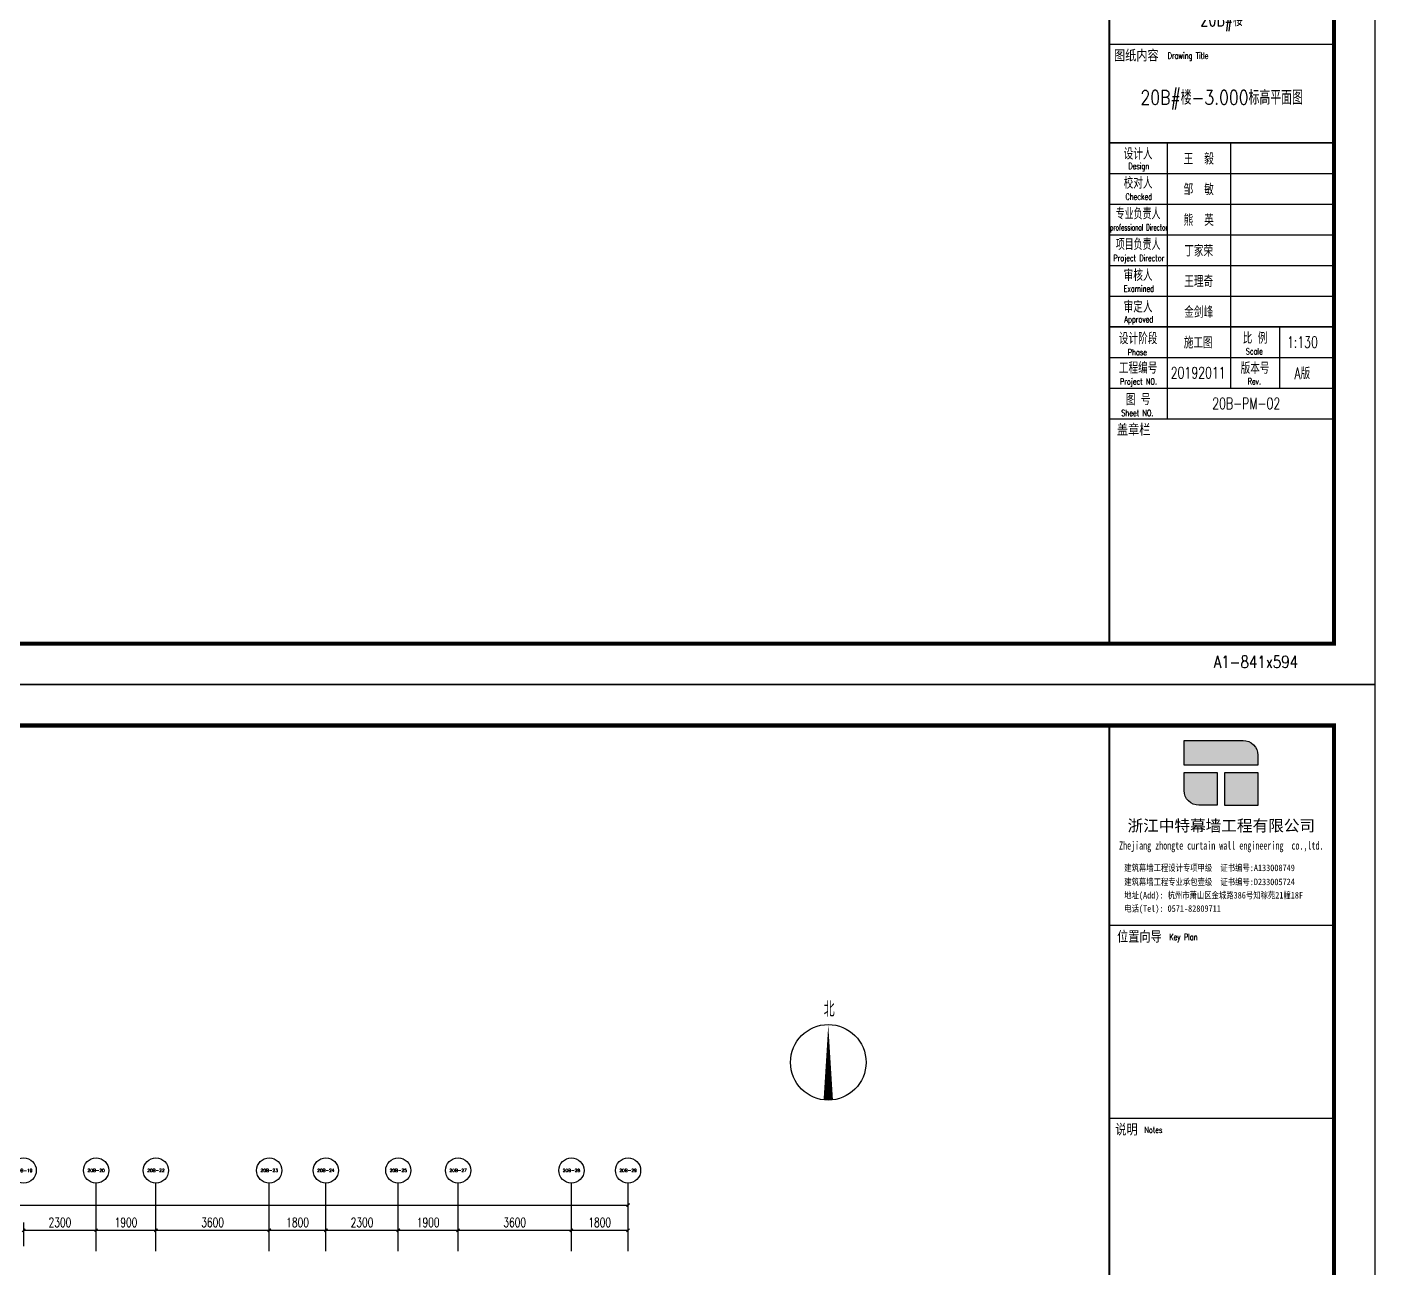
# Model space of a CAD drawing. Extents: x 296441 to 853063, y 459050 to 1117990.
# Drawn here: x 649002 to 691829, y 749396 to 788820 of the extents above; entities that cross this region are included whole.
import ezdxf
from ezdxf.enums import TextEntityAlignment as Align

# ---------------------------------------------------------------- set-up
doc = ezdxf.new("R2010")
doc.units = 0
doc.header["$LTSCALE"] = 1000
for name, color, linetype in [('AXIS', 3, 'Continuous'), ('AXIS_TEXT', 7, 'Continuous'), ('DIM_SYMB', 3, 'Continuous'), ('G-GRID-IDEN', 4, 'Continuous'), ('G-GRID-TEXT', 33, 'Continuous'), ('PUB_DIM', 3, 'Continuous'), ('PUB_TEXT', 7, 'Continuous'), ('ZT0_默认图层-----PM、LM、DY、JD', 7, 'Continuous'), ('ZT1_通用--图框---PM、LM、DY、JD', 150, 'Continuous')]:
    doc.layers.add(name, color=color, linetype=linetype)
doc.styles.add('20-PLAN-FL01-P$0$GOA_02_Arial_1.00', font='arial.ttf')
doc.styles.add('_TCH_AXIS', font='COMPLEX', dxfattribs={"bigfont": 'GBCBIG'})
doc.styles.add('_TCH_DIM', font='SIMPLEX', dxfattribs={"bigfont": 'GBCBIG'})
doc.styles.add('_TCH_DIM_T3', font='SIMPLEX', dxfattribs={"width": 0.705882, "bigfont": 'GBCBIG'})
doc.styles.add('GOA_04_COMPLEX_1.00', font='complex.shx')
doc.styles.add('ZT_图框1', font='ROMANS', dxfattribs={"width": 0.8, "bigfont": 'CHINESE'})
doc.styles.add('ZT_图框2', font='', dxfattribs={"width": 0.8})
doc.styles.get('ZT_图框2').set_extended_font_data('NSimSun')
doc.dimstyles.new('_TCH_ARCH&&100', dxfattribs={"dimtxt": 297.5, "dimasz": 100, "dimexe": 250, "dimexo": 300, "dimgap": 100, "dimtad": 1, "dimdec": 0, "dimzin": 0, "dimdsep": 46, "dimtxsty": '_TCH_DIM_T3', "dimblk": 'ARCHTICK', "dimcen": 0.09, "dimclrt": 7, "dimazin": 2, "dimtfac": 1, "dimtdec": 0, "dimtix": 1, "dimtmove": 2, "dimatfit": 3, "dimfxl": 0, "dimtolj": 1, "dimtzin": 0, "dimarcsym": 0})

# ---------------------------------------------------------------- blocks, each defined once
blk = doc.blocks.new('_AXISO')
at = {"layer": 'G-GRID-IDEN'}
blk.add_circle((0, 0), 0.5, dxfattribs=at)
at = {"layer": 'G-GRID-TEXT', "style": 'GOA_04_COMPLEX_1.00', "width": 1.041667}
blk.add_attdef('A', text='', height=0.56, dxfattribs=at).set_placement((-0.25, -0.28), (0.25, -0.28), align=Align.FIT)
blk = doc.blocks.new('_ArchTick')
at = {"color": 0, "linetype": 'ByBlock', "const_width": 0.4}
blk.add_lwpolyline([(-0.5, -0.5), (0.5, 0.5)], dxfattribs=at)
blk = doc.blocks.new('*D163')
at = {"layer": 'Defpoints', "color": 0, "transparency": 16777216}
for p in [(668098, 836054), (608698, 834593), (668098, 834593)]:
    blk.add_point(p, dxfattribs=at)
at = {"layer": 'PUB_DIM', "color": 0, "lineweight": -2, "transparency": 16777216}
for p, q in [((608698, 834893), (608698, 836304)), ((608698, 836054), (668098, 836054)), ((668098, 834893), (668098, 836304))]:
    blk.add_line(p, q, dxfattribs=at)
at = {"layer": 'PUB_DIM', "color": 0, "lineweight": -2, "transparency": 16777216, "xscale": 100, "yscale": 100, "zscale": 100, "rotation": 180}
blk.add_blockref('_ArchTick', (608698, 836054), dxfattribs=at)
at = {"layer": 'PUB_DIM', "color": 0, "lineweight": -2, "transparency": 16777216, "xscale": 100, "yscale": 100, "zscale": 100}
blk.add_blockref('_ArchTick', (668098, 836054), dxfattribs=at)
at = {"layer": 'PUB_DIM', "color": 7, "transparency": 16777216, "insert": (638398, 836303), "char_height": 297.5, "attachment_point": 5, "style": '_TCH_DIM_T3'}
blk.add_mtext('\\A1;59400', dxfattribs=at)
blk = doc.blocks.new('*D179')
at = {"layer": 'Defpoints', "color": 0, "transparency": 16777216}
for p in [(651198, 835254), (648898, 834454), (651198, 834454)]:
    blk.add_point(p, dxfattribs=at)
at = {"layer": 'PUB_DIM', "color": 0, "lineweight": -2, "transparency": 16777216}
for p, q in [((648898, 834754), (648898, 835504)), ((648898, 835254), (651198, 835254)), ((651198, 834754), (651198, 835504))]:
    blk.add_line(p, q, dxfattribs=at)
at = {"layer": 'PUB_DIM', "color": 0, "lineweight": -2, "transparency": 16777216, "xscale": 100, "yscale": 100, "zscale": 100, "rotation": 180}
blk.add_blockref('_ArchTick', (648898, 835254), dxfattribs=at)
at = {"layer": 'PUB_DIM', "color": 0, "lineweight": -2, "transparency": 16777216, "xscale": 100, "yscale": 100, "zscale": 100}
blk.add_blockref('_ArchTick', (651198, 835254), dxfattribs=at)
at = {"layer": 'PUB_DIM', "color": 7, "transparency": 16777216, "insert": (650048, 835503), "char_height": 297.5, "attachment_point": 5, "style": '_TCH_DIM_T3'}
blk.add_mtext('\\A1;2300', dxfattribs=at)
blk = doc.blocks.new('*D180')
at = {"layer": 'Defpoints', "color": 0, "transparency": 16777216}
for p in [(653098, 835254), (651198, 834454), (653098, 834454)]:
    blk.add_point(p, dxfattribs=at)
at = {"layer": 'PUB_DIM', "color": 0, "lineweight": -2, "transparency": 16777216}
for p, q in [((651198, 834754), (651198, 835504)), ((651198, 835254), (653098, 835254)), ((653098, 834754), (653098, 835504))]:
    blk.add_line(p, q, dxfattribs=at)
at = {"layer": 'PUB_DIM', "color": 0, "lineweight": -2, "transparency": 16777216, "xscale": 100, "yscale": 100, "zscale": 100, "rotation": 180}
blk.add_blockref('_ArchTick', (651198, 835254), dxfattribs=at)
at = {"layer": 'PUB_DIM', "color": 0, "lineweight": -2, "transparency": 16777216, "xscale": 100, "yscale": 100, "zscale": 100}
blk.add_blockref('_ArchTick', (653098, 835254), dxfattribs=at)
at = {"layer": 'PUB_DIM', "color": 7, "transparency": 16777216, "insert": (652148, 835503), "char_height": 297.5, "attachment_point": 5, "style": '_TCH_DIM_T3'}
blk.add_mtext('\\A1;1900', dxfattribs=at)
blk = doc.blocks.new('*D181')
at = {"layer": 'Defpoints', "color": 0, "transparency": 16777216}
for p in [(656698, 835254), (653098, 834454), (656698, 834454)]:
    blk.add_point(p, dxfattribs=at)
at = {"layer": 'PUB_DIM', "color": 0, "lineweight": -2, "transparency": 16777216}
for p, q in [((653098, 834754), (653098, 835504)), ((653098, 835254), (656698, 835254)), ((656698, 834754), (656698, 835504))]:
    blk.add_line(p, q, dxfattribs=at)
at = {"layer": 'PUB_DIM', "color": 0, "lineweight": -2, "transparency": 16777216, "xscale": 100, "yscale": 100, "zscale": 100, "rotation": 180}
blk.add_blockref('_ArchTick', (653098, 835254), dxfattribs=at)
at = {"layer": 'PUB_DIM', "color": 0, "lineweight": -2, "transparency": 16777216, "xscale": 100, "yscale": 100, "zscale": 100}
blk.add_blockref('_ArchTick', (656698, 835254), dxfattribs=at)
at = {"layer": 'PUB_DIM', "color": 7, "transparency": 16777216, "insert": (654898, 835503), "char_height": 297.5, "attachment_point": 5, "style": '_TCH_DIM_T3'}
blk.add_mtext('\\A1;3600', dxfattribs=at)
blk = doc.blocks.new('*D182')
at = {"layer": 'Defpoints', "color": 0, "transparency": 16777216}
for p in [(658498, 835254), (656698, 834454), (658498, 834454)]:
    blk.add_point(p, dxfattribs=at)
at = {"layer": 'PUB_DIM', "color": 0, "lineweight": -2, "transparency": 16777216}
for p, q in [((656698, 834754), (656698, 835504)), ((656698, 835254), (658498, 835254)), ((658498, 834754), (658498, 835504))]:
    blk.add_line(p, q, dxfattribs=at)
at = {"layer": 'PUB_DIM', "color": 0, "lineweight": -2, "transparency": 16777216, "xscale": 100, "yscale": 100, "zscale": 100, "rotation": 180}
blk.add_blockref('_ArchTick', (656698, 835254), dxfattribs=at)
at = {"layer": 'PUB_DIM', "color": 0, "lineweight": -2, "transparency": 16777216, "xscale": 100, "yscale": 100, "zscale": 100}
blk.add_blockref('_ArchTick', (658498, 835254), dxfattribs=at)
at = {"layer": 'PUB_DIM', "color": 7, "transparency": 16777216, "insert": (657598, 835503), "char_height": 297.5, "attachment_point": 5, "style": '_TCH_DIM_T3'}
blk.add_mtext('\\A1;1800', dxfattribs=at)
blk = doc.blocks.new('*D183')
at = {"layer": 'Defpoints', "color": 0, "transparency": 16777216}
for p in [(660798, 835254), (658498, 834454), (660798, 834454)]:
    blk.add_point(p, dxfattribs=at)
at = {"layer": 'PUB_DIM', "color": 0, "lineweight": -2, "transparency": 16777216}
for p, q in [((658498, 834754), (658498, 835504)), ((658498, 835254), (660798, 835254)), ((660798, 834754), (660798, 835504))]:
    blk.add_line(p, q, dxfattribs=at)
at = {"layer": 'PUB_DIM', "color": 0, "lineweight": -2, "transparency": 16777216, "xscale": 100, "yscale": 100, "zscale": 100, "rotation": 180}
blk.add_blockref('_ArchTick', (658498, 835254), dxfattribs=at)
at = {"layer": 'PUB_DIM', "color": 0, "lineweight": -2, "transparency": 16777216, "xscale": 100, "yscale": 100, "zscale": 100}
blk.add_blockref('_ArchTick', (660798, 835254), dxfattribs=at)
at = {"layer": 'PUB_DIM', "color": 7, "transparency": 16777216, "insert": (659648, 835503), "char_height": 297.5, "attachment_point": 5, "style": '_TCH_DIM_T3'}
blk.add_mtext('\\A1;2300', dxfattribs=at)
blk = doc.blocks.new('*D184')
at = {"layer": 'Defpoints', "color": 0, "transparency": 16777216}
for p in [(662698, 835254), (660798, 834454), (662698, 834454)]:
    blk.add_point(p, dxfattribs=at)
at = {"layer": 'PUB_DIM', "color": 0, "lineweight": -2, "transparency": 16777216}
for p, q in [((660798, 834754), (660798, 835504)), ((660798, 835254), (662698, 835254)), ((662698, 834754), (662698, 835504))]:
    blk.add_line(p, q, dxfattribs=at)
at = {"layer": 'PUB_DIM', "color": 0, "lineweight": -2, "transparency": 16777216, "xscale": 100, "yscale": 100, "zscale": 100, "rotation": 180}
blk.add_blockref('_ArchTick', (660798, 835254), dxfattribs=at)
at = {"layer": 'PUB_DIM', "color": 0, "lineweight": -2, "transparency": 16777216, "xscale": 100, "yscale": 100, "zscale": 100}
blk.add_blockref('_ArchTick', (662698, 835254), dxfattribs=at)
at = {"layer": 'PUB_DIM', "color": 7, "transparency": 16777216, "insert": (661748, 835503), "char_height": 297.5, "attachment_point": 5, "style": '_TCH_DIM_T3'}
blk.add_mtext('\\A1;1900', dxfattribs=at)
blk = doc.blocks.new('*D185')
at = {"layer": 'Defpoints', "color": 0, "transparency": 16777216}
for p in [(666298, 835254), (662698, 834454), (666298, 834454)]:
    blk.add_point(p, dxfattribs=at)
at = {"layer": 'PUB_DIM', "color": 0, "lineweight": -2, "transparency": 16777216}
for p, q in [((662698, 834754), (662698, 835504)), ((662698, 835254), (666298, 835254)), ((666298, 834754), (666298, 835504))]:
    blk.add_line(p, q, dxfattribs=at)
at = {"layer": 'PUB_DIM', "color": 0, "lineweight": -2, "transparency": 16777216, "xscale": 100, "yscale": 100, "zscale": 100, "rotation": 180}
blk.add_blockref('_ArchTick', (662698, 835254), dxfattribs=at)
at = {"layer": 'PUB_DIM', "color": 0, "lineweight": -2, "transparency": 16777216, "xscale": 100, "yscale": 100, "zscale": 100}
blk.add_blockref('_ArchTick', (666298, 835254), dxfattribs=at)
at = {"layer": 'PUB_DIM', "color": 7, "transparency": 16777216, "insert": (664498, 835503), "char_height": 297.5, "attachment_point": 5, "style": '_TCH_DIM_T3'}
blk.add_mtext('\\A1;3600', dxfattribs=at)
blk = doc.blocks.new('*D186')
at = {"layer": 'Defpoints', "color": 0, "transparency": 16777216}
for p in [(668098, 835254), (666298, 834454), (668098, 834454)]:
    blk.add_point(p, dxfattribs=at)
at = {"layer": 'PUB_DIM', "color": 0, "lineweight": -2, "transparency": 16777216}
for p, q in [((666298, 834754), (666298, 835504)), ((666298, 835254), (668098, 835254)), ((668098, 834754), (668098, 835504))]:
    blk.add_line(p, q, dxfattribs=at)
at = {"layer": 'PUB_DIM', "color": 0, "lineweight": -2, "transparency": 16777216, "xscale": 100, "yscale": 100, "zscale": 100, "rotation": 180}
blk.add_blockref('_ArchTick', (666298, 835254), dxfattribs=at)
at = {"layer": 'PUB_DIM', "color": 0, "lineweight": -2, "transparency": 16777216, "xscale": 100, "yscale": 100, "zscale": 100}
blk.add_blockref('_ArchTick', (668098, 835254), dxfattribs=at)
at = {"layer": 'PUB_DIM', "color": 7, "transparency": 16777216, "insert": (667198, 835503), "char_height": 297.5, "attachment_point": 5, "style": '_TCH_DIM_T3'}
blk.add_mtext('\\A1;1800', dxfattribs=at)
blk = doc.blocks.new('中特logo标记')
h = blk.add_hatch(color=156)
edge = h.paths.add_edge_path()
edge.add_line((-36.57, -3.65), (-22.17, -3.65))
edge.add_arc((-22.17, -7.25), 3.6, 0, 90, ccw=False)
edge.add_line((-18.57, -7.25), (-18.57, -9.65))
edge.add_line((-18.57, -9.65), (-36.57, -9.65))
edge.add_line((-36.57, -9.65), (-36.57, -3.65))
h = blk.add_hatch(color=156)
edge = h.paths.add_edge_path()
edge.add_line((-36.57, -11.45), (-28.47, -11.45))
edge.add_line((-28.47, -11.45), (-28.47, -19.48))
edge.add_line((-28.47, -19.48), (-32.97, -19.48))
edge.add_arc((-32.97, -15.88), 3.6, 180, 270, ccw=False)
edge.add_line((-36.57, -15.88), (-36.57, -11.45))
blk.add_hatch(color=32).paths.add_polyline_path([(-26.67, -11.45), (-18.57, -11.45), (-18.57, -19.55), (-26.67, -19.55)])
blk.add_lwpolyline([(-54.94, 0), (0, 0), (0, -48.84), (-54.94, -48.84)], close=True)
at = {"color": 156}
for points in [[(-36.57, -3.65), (-22.17, -3.65, -0.414214), (-18.57, -7.25), (-18.57, -9.65), (-36.57, -9.65)], [(-36.57, -11.45), (-28.47, -11.45), (-28.47, -19.48), (-32.97, -19.48, -0.414214), (-36.57, -15.88)]]:
    blk.add_lwpolyline(points, format="xyb", close=True, dxfattribs=at)
at = {"color": 32}
blk.add_lwpolyline([(-26.67, -11.45), (-18.57, -11.45), (-18.57, -19.55), (-26.67, -19.55)], close=True, dxfattribs=at)
at = {"style": 'ZT_图框2'}
blk.add_text('浙江中特幕墙工程有限公司', height=2.8, dxfattribs=at).set_placement((-27.5, -25.86), align=Align.CENTER)
at = {"style": 'ZT_图框2', "width": 0.6}
blk.add_text('Zhejiang zhongte curtain wall engineering  co.,ltd.', height=2, dxfattribs=at).set_placement((-27.5, -30.32), align=Align.CENTER)
at = {"style": 'ZT_图框2', "width": 0.8}
for s, p in [('建筑幕墙工程设计专项甲级  证书编号:A133008749', (-51.22, -35.58)), ('建筑幕墙工程专业承包壹级  证书编号:D233005724', (-51.22, -39.01)), ('地址(Add): 杭州市萧山区金城路386号知稼苑21幢18F', (-51.22, -42.27)), ('电话(Tel): 0571-82809711', (-51.22, -45.52))]:
    blk.add_text(s, height=1.6, dxfattribs=at).set_placement(p)
blk = doc.blocks.new('ZT_A1标准图框')
for p, q in [((790.17, -461.62), (790.17, -506.58)), ((805.66, -461.62), (805.66, -506.58)), ((776.05, -469.11), (831, -469.11)), ((776.05, -476.61), (831, -476.61)), ((776.05, -484.1), (831, -484.1)), ((776.05, -491.59), (831, -491.59)), ((776.05, -499.08), (831, -499.08)), ((790.17, -506.58), (790.17, -529.05)), ((805.66, -506.58), (805.66, -521.56)), ((817.64, -506.58), (817.64, -521.56)), ((776.05, -514.07), (831, -514.07)), ((776.05, -521.56), (831, -521.56)), ((776.05, -529.05), (831, -529.05)), ((776.05, -529.05), (831, -529.05))]:
    blk.add_line(p, q)
for points in [[(0, -594), (841, -594), (841, 0), (0, 0)], [(776.06, -10), (831, -10), (831, -58.84), (776.06, -58.84)], [(776.06, -10), (831, -10), (831, -58.84), (776.06, -58.84)]]:
    blk.add_lwpolyline(points, close=True)
at = {"const_width": 1}
blk.add_lwpolyline([(25, -584), (831, -584), (831, -10), (25, -10)], close=True, dxfattribs=at)
for points, const_width in [([(776.05, -10), (776.05, -584)], 0.5), ([(775.99, -58.84), (830.99, -58.84)], 0.35), ([(776, -58.84), (831, -58.84)], 0.35), ([(776, -58.84), (831, -58.84)], 0.35), ([(776, -58.84), (831, -58.84)], 0.35), ([(776, -58.84), (831, -58.84)], 0.35), ([(776, -58.84), (831, -58.84)], 0.35), ([(775.99, -105.98), (830.99, -105.98)], 0.35), ([(776.05, -437.53), (831, -437.53)], 0.35), ([(776.05, -461.62), (831, -461.62)], 0.35), ([(776.05, -506.58), (831, -506.58)], 0.35)]:
    blk.add_lwpolyline(points, dxfattribs=dict(const_width=const_width))
blk.add_blockref('中特logo标记', (830.93, -10))
for s, height, style, width, p in [('位置向导', 2.5, 'ZT_图框2', 0.8, (783.41, -62.78)), ('Key Plan', 1.5, 'ZT_图框1', 0.7, (794.18, -62.42)), ('说明', 2.5, 'ZT_图框2', 0.8, (780.26, -109.92)), ('Notes', 1.5, 'ZT_图框1', 0.7, (786.84, -109.56)), ('图纸内容', 2.5, 'ZT_图框2', 0.8, (782.66, -441.47)), ('Drawing Title', 1.5, 'ZT_图框1', 0.7, (795.3, -441.07)), ('设计人', 2.8, 'ZT_图框1', 0.7, (783.1, -465.71)), ('Design', 1.5, 'ZT_图框1', 0.7, (783.27, -468.04)), ('校对人', 2.8, 'ZT_图框1', 0.7, (783.1, -472.83)), ('Checked', 1.5, 'ZT_图框1', 0.7, (783.27, -475.53)), ('专业负责人', 2.8, 'ZT_图框1', 0.6, (783.1, -480.32)), ('professional Director', 1.5, 'ZT_图框1', 0.55, (783.27, -483.03)), ('项目负责人', 2.8, 'ZT_图框1', 0.6, (783.1, -487.81)), ('Project Director', 1.5, 'ZT_图框1', 0.7, (783.27, -490.52)), ('审核人', 2.8, 'ZT_图框1', 0.7, (783.1, -495.38)), ('Examined', 1.5, 'ZT_图框1', 0.7, (783.27, -498.01)), ('审定人', 2.8, 'ZT_图框1', 0.7, (783.1, -503.09)), ('Approved', 1.5, 'ZT_图框1', 0.7, (783.27, -505.5)), ('设计阶段', 2.8, 'ZT_图框1', 0.7, (783.1, -510.82)), ('比 例', 2.8, 'ZT_图框1', 0.7, (811.67, -510.72)), ('Phase', 1.5, 'ZT_图框1', 0.7, (782.93, -513.53)), ('Scale', 1.5, 'ZT_图框1', 0.7, (811.5, -513.31)), ('工程编号', 2.8, 'ZT_图框1', 0.7, (783.1, -518.01)), ('版本号', 2.8, 'ZT_图框1', 0.7, (811.67, -518.07)), ('Project NO.', 1.5, 'ZT_图框1', 0.7, (783.18, -520.69)), ('Rev.', 1.5, 'ZT_图框1', 0.7, (811.5, -520.66)), ('图 号', 2.8, 'ZT_图框1', 0.7, (783.1, -525.73)), ('Sheet NO.', 1.5, 'ZT_图框1', 0.7, (782.93, -528.38)), ('盖章栏', 2.5, 'ZT_图框2', 0.8, (782.01, -532.9))]:
    blk.add_text(s, height=height, dxfattribs=dict(style=style, width=width)).set_placement(p, align=Align.CENTER)
at = {"color": 190, "style": 'ZT_图框1', "width": 0.7}
for s, p in [('王  毅', (797.91, -465.37)), ('邹  敏', (797.91, -472.86)), ('熊  英', (797.91, -480.35)), ('丁家荣', (797.91, -487.85)), ('王理奇', (797.91, -495.34)), ('金剑峰', (797.91, -502.83)), ('施工图', (797.78, -510.3)), ('20192011', (797.78, -517.8))]:
    blk.add_text(s, height=2.8, dxfattribs=at).set_placement(p, align=Align.MIDDLE)
at = {"linetype": 'ByBlock', "style": 'ZT_图框1', "width": 0.8}
blk.add_text('A1-841x594', height=2.997, dxfattribs=at).set_placement((801.55, -589.94))
at = {"color": 70, "ltscale": 0.3, "style": 'ZT_图框1', "flags": 8}
for tag, width, p in [('子项名称', 0.65, (803.53, -431.64)), ('图名', 0.8, (803.53, -450.79))]:
    blk.add_attdef(tag, text='', height=3.5, dxfattribs=dict(at, width=width)).set_placement(p, align=Align.MIDDLE)
at = {"color": 70, "style": 'ZT_图框1', "width": 0.7, "flags": 8}
for tag, p in [('比例', (823.26, -510.32)), ('版本', (823.22, -517.8)), ('图号', (809.52, -525.31))]:
    blk.add_attdef(tag, text='', height=2.8, dxfattribs=at).set_placement(p, align=Align.MIDDLE)
blk = doc.blocks.new('20200213130256')
at = {"layer": 'AXIS'}
for p, q in [((42500, 139), (42500, 2300)), ((44400, 139), (44400, 2300)), ((48000, 139), (48000, 2300)), ((49800, 139), (49800, 2300)), ((52100, 139), (52100, 2300)), ((54000, 139), (54000, 2300)), ((57600, 139), (57600, 2300)), ((59400, 139), (59400, 2300))]:
    blk.add_line(p, q, dxfattribs=at)
ref = blk.add_blockref('_AXISO', (40200, 2700), dxfattribs=dict(at, xscale=800, yscale=800, zscale=800))
ref.add_attrib('A', '20B-19', dxfattribs={"layer": 'AXIS_TEXT', "height": 98.93, "style": '_TCH_AXIS'}).set_placement((39924.4, 2650.5), (40475.6, 2650.5), align=Align.FIT)
ref = blk.add_blockref('_AXISO', (42500, 2700), dxfattribs=dict(at, xscale=800, yscale=800, zscale=800))
ref.add_attrib('A', '20B-20', dxfattribs={"layer": 'AXIS_TEXT', "height": 95, "style": '_TCH_AXIS'}).set_placement((42224.1, 2652.5), (42775.9, 2652.5), align=Align.FIT)
ref = blk.add_blockref('_AXISO', (44400, 2700), dxfattribs=dict(at, xscale=800, yscale=800, zscale=800))
ref.add_attrib('A', '20B-22', dxfattribs={"layer": 'AXIS_TEXT', "height": 95, "style": '_TCH_AXIS'}).set_placement((44124.1, 2652.5), (44675.9, 2652.5), align=Align.FIT)
ref = blk.add_blockref('_AXISO', (48000, 2700), dxfattribs=dict(at, xscale=800, yscale=800, zscale=800))
ref.add_attrib('A', '20B-23', dxfattribs={"layer": 'AXIS_TEXT', "height": 95, "style": '_TCH_AXIS'}).set_placement((47724.1, 2652.5), (48275.9, 2652.5), align=Align.FIT)
ref = blk.add_blockref('_AXISO', (49800, 2700), dxfattribs=dict(at, xscale=800, yscale=800, zscale=800))
ref.add_attrib('A', '20B-24', dxfattribs={"layer": 'AXIS_TEXT', "height": 93.51, "style": '_TCH_AXIS'}).set_placement((49523.9, 2653.2), (50076.1, 2653.2), align=Align.FIT)
ref = blk.add_blockref('_AXISO', (52100, 2700), dxfattribs=dict(at, xscale=800, yscale=800, zscale=800))
ref.add_attrib('A', '20B-25', dxfattribs={"layer": 'AXIS_TEXT', "height": 95, "style": '_TCH_AXIS'}).set_placement((51824.1, 2652.5), (52375.9, 2652.5), align=Align.FIT)
ref = blk.add_blockref('_AXISO', (54000, 2700), dxfattribs=dict(at, xscale=800, yscale=800, zscale=800))
ref.add_attrib('A', '20B-27', dxfattribs={"layer": 'AXIS_TEXT', "height": 95, "style": '_TCH_AXIS'}).set_placement((53724.1, 2652.5), (54275.9, 2652.5), align=Align.FIT)
ref = blk.add_blockref('_AXISO', (57600, 2700), dxfattribs=dict(at, xscale=800, yscale=800, zscale=800))
ref.add_attrib('A', '20B-28', dxfattribs={"layer": 'AXIS_TEXT', "height": 95, "style": '_TCH_AXIS'}).set_placement((57324.1, 2652.5), (57875.9, 2652.5), align=Align.FIT)
ref = blk.add_blockref('_AXISO', (59400, 2700), dxfattribs=dict(at, xscale=800, yscale=800, zscale=800))
ref.add_attrib('A', '20B-29', dxfattribs={"layer": 'AXIS_TEXT', "height": 95, "style": '_TCH_AXIS'}).set_placement((59124.1, 2652.5), (59675.9, 2652.5), align=Align.FIT)
at = {"style": '20-PLAN-FL01-P$0$GOA_02_Arial_1.00'}
blk.add_attdef('1', text='', height=500, dxfattribs=at).set_placement((15954.7, -1972.2), align=Align.MIDDLE_CENTER)
at = {"layer": 'PUB_DIM'}
for p1, p2, distance, picture, middle in [((0, 139), (59400, 139), 1461, '*D163', (29700, 1848.8)), ((40200, 0), (42500, 0), 800, '*D179', (41350, 1048.8)), ((42500, 0), (44400, 0), 800, '*D180', (43450, 1048.8)), ((44400, 0), (48000, 0), 800, '*D181', (46200, 1048.8)), ((48000, 0), (49800, 0), 800, '*D182', (48900, 1048.8)), ((49800, 0), (52100, 0), 800, '*D183', (50950, 1048.8)), ((52100, 0), (54000, 0), 800, '*D184', (53050, 1048.8)), ((54000, 0), (57600, 0), 800, '*D185', (55800, 1048.8)), ((57600, 0), (59400, 0), 800, '*D186', (58500, 1048.8))]:
    dim = blk.add_aligned_dim(p1=p1, p2=p2, distance=distance, dimstyle='_TCH_ARCH&&100', dxfattribs=at)
    dim.commit()
    dim.dimension.update_dxf_attribs({"geometry": picture, "text_midpoint": middle, "insert": (-608698.5, -834454.2)})

msp = doc.modelspace()

# ---------------------------------------------------------------- linework, layer by layer
at = {"layer": 'DIM_SYMB'}
msp.add_lwpolyline([(674458.7, 754730.5, 300, 0, 0), (674458.7, 757130.5, 0, 0, 0)], format="xyseb", dxfattribs=at)
msp.add_circle((674458.7, 755930.5), 1200, dxfattribs=at)

# ---------------------------------------------------------------- block references
at = {"layer": 'ZT0_默认图层-----PM、LM、DY、JD', "ltscale": 5000}
msp.add_blockref('20200213130256', (608698.5, 749796.4), dxfattribs=at)
at = {"layer": 'ZT1_通用--图框---PM、LM、DY、JD', "ltscale": 10}
ref = msp.add_blockref('ZT_A1标准图框', (582499.1, 845150), dxfattribs=dict(at, xscale=130, yscale=130, zscale=130))
ref.add_attrib('比例', '1:130', dxfattribs={"layer": '0', "color": 70, "height": 364, "style": 'ZT_图框1', "width": 0.7}).set_placement((689522.6, 778808), align=Align.MIDDLE)
ref.add_attrib('图号', '20B-PM-02', dxfattribs={"layer": '0', "color": 70, "height": 364, "style": 'ZT_图框1', "width": 0.7}).set_placement((687736.9, 776860), align=Align.MIDDLE)
ref.add_attrib('图名', '20B#楼-3.000标高平面图', dxfattribs={"layer": '0', "color": 70, "ltscale": 0.3, "height": 455, "style": 'ZT_图框1', "width": 0.8}).set_placement((686957.7, 786547.1), align=Align.MIDDLE)
ref.add_attrib('版本', 'A版', dxfattribs={"layer": '0', "color": 70, "height": 364, "style": 'ZT_图框1', "width": 0.7}).set_placement((689517.7, 777836.5), align=Align.MIDDLE)
ref.add_attrib('子项名称', '20B#楼', dxfattribs={"layer": '0', "color": 70, "ltscale": 0.3, "height": 455, "style": 'ZT_图框1', "width": 0.65}).set_placement((686957.7, 789036.8), align=Align.MIDDLE)
at = {"layer": 'ZT1_通用--图框---PM、LM、DY、JD', "ltscale": 10, "xscale": 130, "yscale": 130, "zscale": 130}
msp.add_blockref('ZT_A1标准图框', (582499.1, 767930), dxfattribs=at)

# ---------------------------------------------------------------- texts
at = {"layer": 'PUB_TEXT', "style": '_TCH_DIM'}
msp.add_text('北', height=482.3, dxfattribs=at).set_placement((674315.1, 757380.5))

doc.saveas('drawing.dxf')
